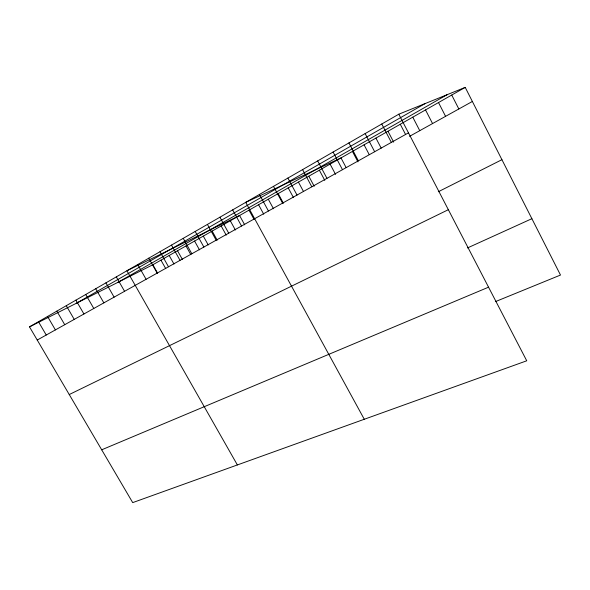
<?xml version="1.0" encoding="UTF-8"?>
<svg xmlns="http://www.w3.org/2000/svg" width="590" height="590" viewBox="0 0 590 590"><rect width="100%" height="100%" fill="white"/><g stroke="black" fill="none" stroke-linecap="round" stroke-linejoin="round"><path stroke-width="0.89" d="M398.803 114.202L526.737 360.792L132.713 502.614L29.5 326.867L398.803 114.202L465.215 87.386L560.5 275.051L495.357 301.652M76.28 303.312L425.088 103.589M117.786 282.411L447.272 94.629M29.5 326.867L152.854 264.755L465.215 87.386M37.236 340.046L408.479 132.853M409.571 136.327L472.369 101.465M438.318 191.743L501.928 159.684M69.244 394.54L448.348 209.701M467.487 247.94L531.885 218.698M101.701 449.809L488.55 287.183M38.446 321.712L46.241 335.024M56.832 311.129L64.738 324.699M47.554 316.469L55.401 329.906M66.287 305.686L74.244 319.397M75.918 300.14L83.928 313.991M85.727 294.484L93.795 308.481M95.728 288.731L103.855 302.869M116.319 276.872L124.564 291.312M105.927 282.861L114.106 297.146M237.372 464.942L126.916 270.766L239.57 215.512L244.68 224.827M137.728 264.541L146.091 279.291M152.854 264.755L157.611 273.177M148.761 258.191L157.183 273.104M160.015 251.709L168.497 266.791M160.952 260.153L165.738 268.649M177.516 250.75L182.354 259.379M171.498 245.093L180.046 260.345M169.175 255.485L173.984 264.047M183.225 238.345L191.831 253.766M185.983 245.942L190.843 254.644M203.307 236.103L208.218 244.946M195.194 231.45L203.867 247.048M194.582 241.059L199.464 249.828M212.164 231.073L217.194 240.152M207.422 224.406L216.154 240.189M219.908 217.216L228.714 233.183M221.162 225.97L226.213 235.122M232.667 209.87L241.531 226.022M230.292 220.778L235.373 230.012M364.281 419.269L245.706 202.363L340.998 157.921L346.057 167.464M248.995 210.165L254.135 219.554M258.568 204.723L263.73 214.2M268.295 199.206L273.487 208.764M259.438 194.457L268.443 211.006M278.178 193.594L283.399 203.233M273.487 186.359L282.566 203.122M287.876 178.077L297.021 195.054M288.222 187.886L293.473 197.613M308.806 176.196L314.197 186.256M302.596 169.603L311.815 186.801M298.429 182.089L303.378 191.293M319.36 170.208L324.78 180.363M330.09 164.116L335.54 174.36M317.671 160.923L326.963 178.342M333.107 152.028L342.48 169.684M348.926 142.92L358.373 160.812M352.437 151.423L357.946 161.867M364.074 144.816L369.193 154.55M375.926 138.09L381.177 148.112M365.136 133.583L374.657 151.726M387.984 131.238L393.67 142.138M381.76 124.011L391.354 142.404M400.271 124.261L405.581 134.491M412.779 117.159L419.763 130.67M425.523 109.924L432.551 123.568M438.51 102.549L445.575 116.341M451.733 95.042L458.843 108.973"/></g></svg>
